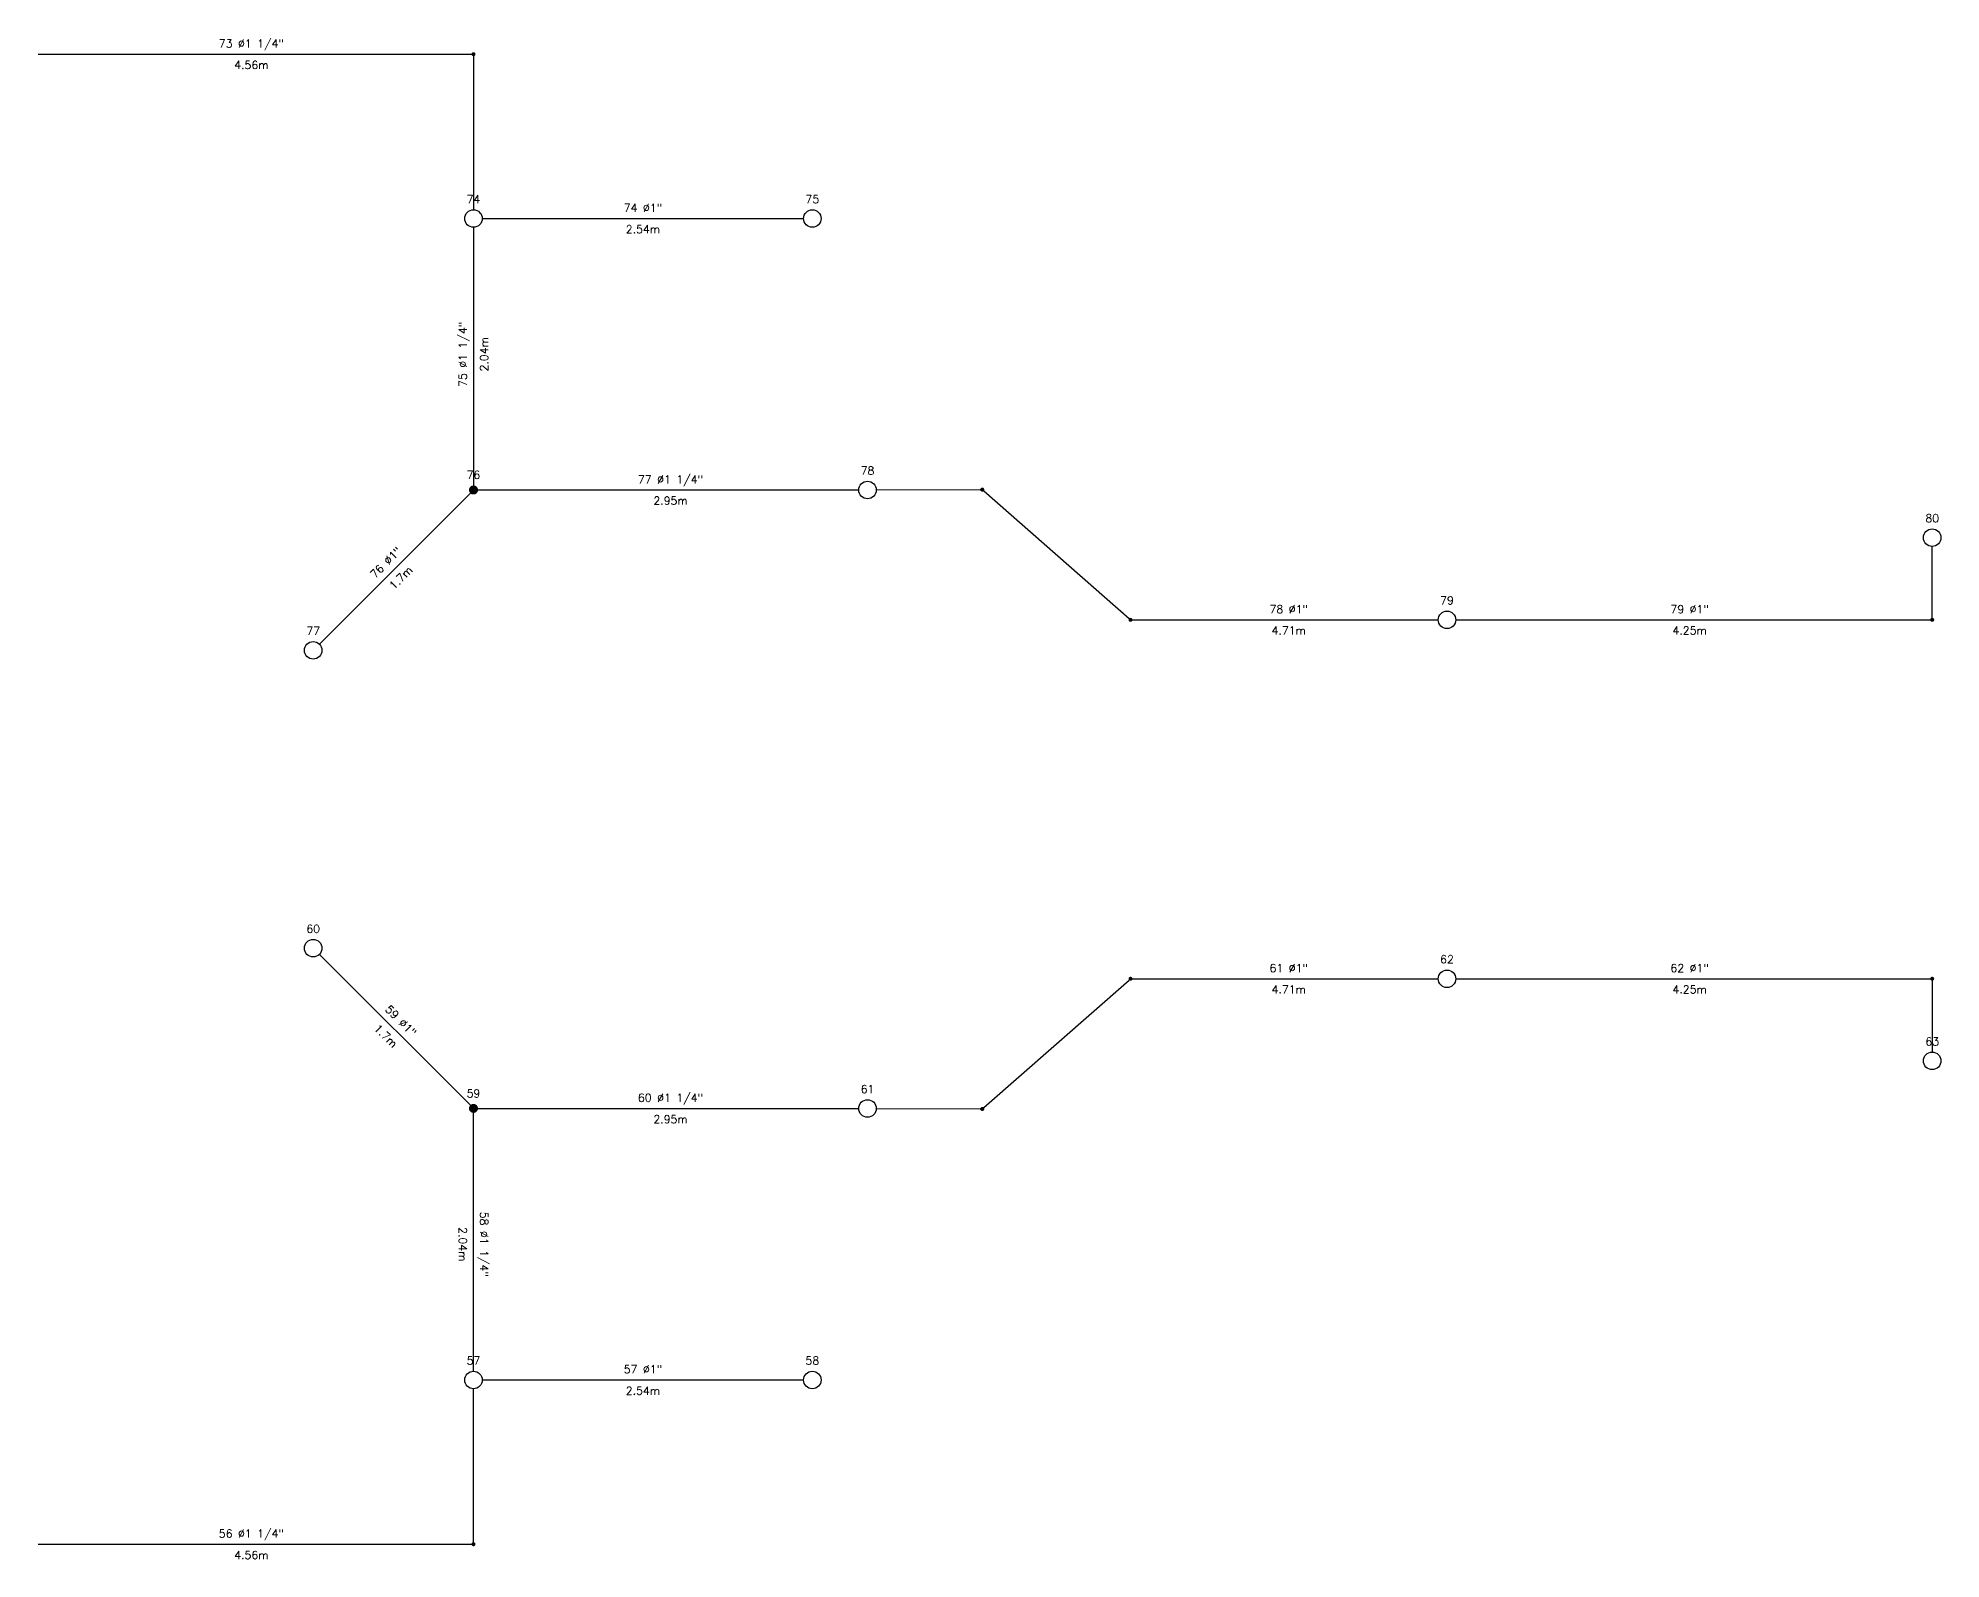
# Model space of a CAD drawing. Header units: metres. Extents: x -63.6 to 24.5, y -61.1 to 26.1.
# Drawn here: x -29.63 to -15.01, y -30.46 to -18.76 of the extents above; entities that cross this region are included whole.
import ezdxf
from ezdxf.enums import TextEntityAlignment as Align

# ---------------------------------------------------------------- set-up
doc = ezdxf.new("R2010")
doc.units = ezdxf.units.M
doc.header["$LTSCALE"] = 12.7
doc.layers.get('0').update_dxf_attribs({"linetype": 'CONTINUOUS'})
for name, color, linetype in [('TEXTO_NUDOS', 7, 'CONTINUOUS'), ('TEXTO_RAMAS', 7, 'CONTINUOUS'), ('UNIFILAR', 7, 'CONTINUOUS')]:
    doc.layers.add(name, color=color, linetype=linetype)
doc.styles.add('ROMANS', font='Romans', dxfattribs={"height": 0.0635})

# ---------------------------------------------------------------- blocks, each defined once
blk = doc.blocks.new('NUDO_PASO_IPCI')
at = {"color": 0, "linetype": 'Continuous'}
for points in [[(-0.742494, 0.10584), (-0.749351, 0.031185), (-0.748721, -0.043781), (-0.749351, 0.031185)], [(-0.728219, 0.179437), (-0.742494, 0.10584), (-0.74061, -0.118309), (-0.748721, -0.043781)], [(-0.706667, 0.251241), (-0.728219, 0.179437), (-0.725099, -0.191656), (-0.74061, -0.118309)], [(-0.678054, 0.320535), (-0.706667, 0.251241), (-0.702343, -0.263087), (-0.725099, -0.191656)], [(-0.642667, 0.386626), (-0.678054, 0.320535), (-0.672569, -0.33189), (-0.702343, -0.263087)], [(-0.600858, 0.448854), (-0.642667, 0.386626), (-0.636075, -0.397377), (-0.672569, -0.33189)], [(-0.553045, 0.506597), (-0.600858, 0.448854), (-0.593226, -0.458893), (-0.636075, -0.397377)], [(-0.499707, 0.559279), (-0.553045, 0.506597), (-0.544449, -0.515825), (-0.593226, -0.458893)], [(-0.441376, 0.606372), (-0.499707, 0.559279), (-0.490233, -0.567602), (-0.544449, -0.515825)], [(-0.378635, 0.647407), (-0.441376, 0.606372), (-0.431118, -0.613708), (-0.490233, -0.567602)], [(-0.31211, 0.681973), (-0.378635, 0.647407), (-0.367696, -0.653682), (-0.431118, -0.613708)], [(-0.242467, 0.709725), (-0.31211, 0.681973), (-0.300599, -0.687124), (-0.367696, -0.653682)], [(-0.170402, 0.730386), (-0.242467, 0.709725), (-0.2305, -0.713702), (-0.300599, -0.687124)], [(-0.096633, 0.743749), (-0.170402, 0.730386), (-0.158097, -0.733148), (-0.2305, -0.713702)], [(-0.0219, 0.74968), (-0.096633, 0.743749), (-0.084114, -0.745268), (-0.158097, -0.733148)], [(0.053053, 0.748121), (-0.0219, 0.74968), (-0.009291, -0.749942), (-0.084114, -0.745268)], [(0.127475, 0.739087), (0.053053, 0.748121), (0.065624, -0.747123), (-0.009291, -0.749942)], [(0.200624, 0.722669), (0.127475, 0.739087), (0.139884, -0.736839), (0.065624, -0.747123)], [(0.271768, 0.699029), (0.200624, 0.722669), (0.212747, -0.719193), (0.139884, -0.736839)], [(0.340197, 0.668406), (0.271768, 0.699029), (0.283483, -0.694361), (0.212747, -0.719193)], [(0.405227, 0.631103), (0.340197, 0.668406), (0.351388, -0.662591), (0.283483, -0.694361)], [(0.466207, 0.587495), (0.405227, 0.631103), (0.415781, -0.624201), (0.351388, -0.662591)], [(0.52253, 0.538017), (0.466207, 0.587495), (0.47602, -0.579573), (0.415781, -0.624201)], [(0.573632, 0.483163), (0.52253, 0.538017), (0.531502, -0.529155), (0.47602, -0.579573)], [(0.619002, 0.423482), (0.573632, 0.483163), (0.581674, -0.47345), (0.531502, -0.529155)], [(0.658187, 0.359569), (0.619002, 0.423482), (0.626035, -0.413014), (0.581674, -0.47345)], [(0.690796, 0.292064), (0.658187, 0.359569), (0.66414, -0.348452), (0.626035, -0.413014)], [(0.716502, 0.22164), (0.690796, 0.292064), (0.695609, -0.280407), (0.66414, -0.348452)], [(0.73505, 0.149002), (0.716502, 0.22164), (0.720128, -0.209562), (0.695609, -0.280407)], [(0.746253, 0.074875), (0.73505, 0.149002), (0.737451, -0.136622), (0.720128, -0.209562)], [(0.75, 0), (0.746253, 0.074875), (0.747407, -0.062317), (0.737451, -0.136622)]]:
    blk.add_solid(points, dxfattribs=at)
blk = doc.blocks.new('NUDO_DERIVACION_IPCI')
at = {"color": 0, "linetype": 'Continuous'}
for points in [[(-0.742494, 0.10584), (-0.749351, 0.031185), (-0.748721, -0.043781), (-0.749351, 0.031185)], [(-0.728219, 0.179437), (-0.742494, 0.10584), (-0.74061, -0.118309), (-0.748721, -0.043781)], [(-0.706667, 0.251241), (-0.728219, 0.179437), (-0.725099, -0.191656), (-0.74061, -0.118309)], [(-0.678054, 0.320535), (-0.706667, 0.251241), (-0.702343, -0.263087), (-0.725099, -0.191656)], [(-0.642667, 0.386626), (-0.678054, 0.320535), (-0.672569, -0.33189), (-0.702343, -0.263087)], [(-0.600858, 0.448854), (-0.642667, 0.386626), (-0.636075, -0.397377), (-0.672569, -0.33189)], [(-0.553045, 0.506597), (-0.600858, 0.448854), (-0.593226, -0.458893), (-0.636075, -0.397377)], [(-0.499707, 0.559279), (-0.553045, 0.506597), (-0.544449, -0.515825), (-0.593226, -0.458893)], [(-0.441376, 0.606372), (-0.499707, 0.559279), (-0.490233, -0.567602), (-0.544449, -0.515825)], [(-0.378635, 0.647407), (-0.441376, 0.606372), (-0.431118, -0.613708), (-0.490233, -0.567602)], [(-0.31211, 0.681973), (-0.378635, 0.647407), (-0.367696, -0.653682), (-0.431118, -0.613708)], [(-0.242467, 0.709725), (-0.31211, 0.681973), (-0.300599, -0.687124), (-0.367696, -0.653682)], [(-0.170402, 0.730386), (-0.242467, 0.709725), (-0.2305, -0.713702), (-0.300599, -0.687124)], [(-0.096633, 0.743749), (-0.170402, 0.730386), (-0.158097, -0.733148), (-0.2305, -0.713702)], [(-0.0219, 0.74968), (-0.096633, 0.743749), (-0.084114, -0.745268), (-0.158097, -0.733148)], [(0.053053, 0.748121), (-0.0219, 0.74968), (-0.009291, -0.749942), (-0.084114, -0.745268)], [(0.127475, 0.739087), (0.053053, 0.748121), (0.065624, -0.747123), (-0.009291, -0.749942)], [(0.200624, 0.722669), (0.127475, 0.739087), (0.139884, -0.736839), (0.065624, -0.747123)], [(0.271768, 0.699029), (0.200624, 0.722669), (0.212747, -0.719193), (0.139884, -0.736839)], [(0.340197, 0.668406), (0.271768, 0.699029), (0.283483, -0.694361), (0.212747, -0.719193)], [(0.405227, 0.631103), (0.340197, 0.668406), (0.351388, -0.662591), (0.283483, -0.694361)], [(0.466207, 0.587495), (0.405227, 0.631103), (0.415781, -0.624201), (0.351388, -0.662591)], [(0.52253, 0.538017), (0.466207, 0.587495), (0.47602, -0.579573), (0.415781, -0.624201)], [(0.573632, 0.483163), (0.52253, 0.538017), (0.531502, -0.529155), (0.47602, -0.579573)], [(0.619002, 0.423482), (0.573632, 0.483163), (0.581674, -0.47345), (0.531502, -0.529155)], [(0.658187, 0.359569), (0.619002, 0.423482), (0.626035, -0.413014), (0.581674, -0.47345)], [(0.690796, 0.292064), (0.658187, 0.359569), (0.66414, -0.348452), (0.626035, -0.413014)], [(0.716502, 0.22164), (0.690796, 0.292064), (0.695609, -0.280407), (0.66414, -0.348452)], [(0.73505, 0.149002), (0.716502, 0.22164), (0.720128, -0.209562), (0.695609, -0.280407)], [(0.746253, 0.074875), (0.73505, 0.149002), (0.737451, -0.136622), (0.720128, -0.209562)], [(0.75, 0), (0.746253, 0.074875), (0.747407, -0.062317), (0.737451, -0.136622)]]:
    blk.add_solid(points, dxfattribs=at)
blk = doc.blocks.new('ROCIADOR_AUTOMATICO_IPCI')
at = {"color": 0, "linetype": 'Continuous'}
blk.add_circle((-0.004736, -0.005671), 1.5, dxfattribs=at)

msp = doc.modelspace()

# ---------------------------------------------------------------- linework, layer by layer
at = {"layer": 'UNIFILAR', "color": 94, "linetype": 'Continuous'}
for p, q in [((-29.632, -18.889, 2.562), (-26.301, -18.889, 2.562)), ((-26.286, -18.905, 2.562), (-26.286, -20.085, 2.562)), ((-26.218, -20.152, 2.562), (-23.75, -20.152, 2.562)), ((-26.286, -20.22, 2.562), (-26.286, -22.205, 2.562)), ((-26.31, -22.264, 2.562), (-27.47, -23.424, 2.562)), ((-26.251, -22.239, 2.562), (-23.325, -22.239, 2.562)), ((-23.191, -22.239, 2.562), (-22.392, -22.236, 2.562)), ((-22.365, -22.246, 2.562), (-21.248, -23.227, 2.562)), ((-15.076, -23.221, 2.562), (-15.076, -22.673, 2.562)), ((-21.221, -23.237, 2.562), (-18.872, -23.237, 2.562)), ((-18.737, -23.237, 2.562), (-15.091, -23.237, 2.562)), ((-26.31, -26.969, 2.562), (-27.47, -25.809, 2.562)), ((-22.365, -26.987, 2.562), (-21.248, -26.006, 2.562)), ((-21.221, -25.996, 2.562), (-18.872, -25.996, 2.562)), ((-18.737, -25.996, 2.562), (-15.091, -25.996, 2.562)), ((-15.076, -26.011, 2.562), (-15.076, -26.56, 2.562)), ((-26.286, -29.013, 2.562), (-26.286, -27.028, 2.562)), ((-26.251, -26.993, 2.562), (-23.325, -26.993, 2.562)), ((-23.191, -26.994, 2.562), (-22.392, -26.997, 2.562)), ((-26.218, -29.08, 2.562), (-23.75, -29.08, 2.562)), ((-26.286, -30.328, 2.562), (-26.286, -29.148, 2.562)), ((-29.632, -30.343, 2.562), (-26.301, -30.343, 2.562))]:
    msp.add_line(p, q, dxfattribs=at)

# ---------------------------------------------------------------- block references
at = {"layer": 'UNIFILAR', "color": 94, "linetype": 'Continuous', "zscale": 1.024943720238734}
for name, p, xscale, yscale in [('NUDO_PASO_IPCI', (-26.286, -18.889, 2.562), 0.02049887440477468, 0.02049887440477468), ('ROCIADOR_AUTOMATICO_IPCI', (-26.286, -20.152, 2.562), 0.0448412877604446, 0.0448412877604446), ('ROCIADOR_AUTOMATICO_IPCI', (-23.682, -20.152, 2.562), 0.0448412877604446, 0.0448412877604446), ('NUDO_DERIVACION_IPCI', (-26.286, -22.239, 2.562), 0.04612246741074302, 0.04612246741074302), ('ROCIADOR_AUTOMATICO_IPCI', (-23.258, -22.239, 2.562), 0.0448412877604446, 0.0448412877604446), ('NUDO_PASO_IPCI', (-22.376, -22.236, 2.562), 0.02049887440477468, 0.02049887440477468), ('ROCIADOR_AUTOMATICO_IPCI', (-15.076, -22.605, 2.562), 0.0448412877604446, 0.0448412877604446), ('NUDO_PASO_IPCI', (-21.237, -23.237, 2.562), 0.02049887440477468, 0.02049887440477468), ('ROCIADOR_AUTOMATICO_IPCI', (-18.805, -23.237, 2.562), 0.0448412877604446, 0.0448412877604446), ('NUDO_PASO_IPCI', (-15.076, -23.237, 2.562), 0.02049887440477468, 0.02049887440477468), ('ROCIADOR_AUTOMATICO_IPCI', (-27.518, -23.471, 2.562), 0.0448412877604446, 0.0448412877604446), ('ROCIADOR_AUTOMATICO_IPCI', (-27.518, -25.761, 2.562), 0.0448412877604446, 0.0448412877604446), ('NUDO_PASO_IPCI', (-21.237, -25.996, 2.562), 0.02049887440477468, 0.02049887440477468), ('ROCIADOR_AUTOMATICO_IPCI', (-18.805, -25.996, 2.562), 0.0448412877604446, 0.0448412877604446), ('NUDO_PASO_IPCI', (-15.076, -25.996, 2.562), 0.02049887440477468, 0.02049887440477468), ('ROCIADOR_AUTOMATICO_IPCI', (-15.076, -26.627, 2.562), 0.0448412877604446, 0.0448412877604446), ('NUDO_DERIVACION_IPCI', (-26.286, -26.993, 2.562), 0.04612246741074302, 0.04612246741074302), ('ROCIADOR_AUTOMATICO_IPCI', (-23.258, -26.993, 2.562), 0.0448412877604446, 0.0448412877604446), ('NUDO_PASO_IPCI', (-22.376, -26.997, 2.562), 0.02049887440477468, 0.02049887440477468), ('ROCIADOR_AUTOMATICO_IPCI', (-26.286, -29.08, 2.562), 0.0448412877604446, 0.0448412877604446), ('ROCIADOR_AUTOMATICO_IPCI', (-23.682, -29.08, 2.562), 0.0448412877604446, 0.0448412877604446), ('NUDO_PASO_IPCI', (-26.286, -30.343, 2.562), 0.02049887440477468, 0.02049887440477468)]:
    msp.add_blockref(name, p, dxfattribs=dict(at, xscale=xscale, yscale=yscale))

# ---------------------------------------------------------------- texts
at = {"layer": 'TEXTO_NUDOS', "color": 94, "linetype": 'Continuous', "style": 'ROMANS'}
for s, p in [('74', (-26.286, -20.034, 2.562)), ('75', (-23.682, -20.034, 2.562)), ('78', (-23.258, -22.121, 2.562)), ('76', (-26.286, -22.153, 2.562)), ('80', (-15.076, -22.487, 2.562)), ('79', (-18.805, -23.118, 2.562)), ('77', (-27.518, -23.353, 2.562)), ('60', (-27.518, -25.643, 2.562)), ('62', (-18.805, -25.877, 2.562)), ('63', (-15.076, -26.509, 2.562)), ('59', (-26.286, -26.908, 2.562)), ('61', (-23.258, -26.875, 2.562)), ('57', (-26.286, -28.962, 2.562)), ('58', (-23.682, -28.962, 2.562))]:
    msp.add_text(s, height=0.0615, dxfattribs=at).set_placement(p, align=Align.CENTER)
at = {"layer": 'TEXTO_RAMAS', "color": 94, "linetype": 'Continuous', "style": 'ROMANS'}
for s, p in [('73 Ø1 1/4"', (-27.993, -18.838, 2.562)), ('74 Ø1"', (-24.984, -20.101, 2.562)), ('77 Ø1 1/4"', (-24.772, -22.188, 2.562)), ('78 Ø1"', (-20.021, -23.186, 2.562)), ('79 Ø1"', (-16.94, -23.186, 2.562)), ('61 Ø1"', (-20.021, -25.945, 2.562)), ('62 Ø1"', (-16.94, -25.945, 2.562)), ('60 Ø1 1/4"', (-24.772, -26.942, 2.562)), ('57 Ø1"', (-24.984, -29.029, 2.562)), ('56 Ø1 1/4"', (-27.993, -30.292, 2.562))]:
    msp.add_text(s, height=0.0615, dxfattribs=at).set_placement(p, align=Align.CENTER)
for s, p in [('4.56m', (-27.993, -18.941, 2.562)), ('2.54m', (-24.984, -20.204, 2.562)), ('2.95m', (-24.772, -22.29, 2.562)), ('4.71m', (-20.021, -23.288, 2.562)), ('4.25m', (-16.94, -23.288, 2.562)), ('4.71m', (-20.021, -26.047, 2.562)), ('4.25m', (-16.94, -26.047, 2.562)), ('2.95m', (-24.772, -27.045, 2.562)), ('2.54m', (-24.984, -29.132, 2.562)), ('4.56m', (-27.993, -30.395, 2.562))]:
    msp.add_text(s, height=0.0615, dxfattribs=at).set_placement(p, align=Align.TOP_CENTER)
for s, rotation, p in [('75 Ø1 1/4"', 89.9948, (-26.337, -21.196, 2.562)), ('76 Ø1"', 45, (-26.938, -22.819, 2.562)), ('59 Ø1"', 315, (-26.866, -26.341, 2.562)), ('58 Ø1 1/4"', 270.0052, (-26.235, -28.037, 2.562))]:
    msp.add_text(s, height=0.0615, rotation=rotation, dxfattribs=at).set_placement(p, align=Align.CENTER)
for s, rotation, p in [('2.04m', 89.9948, (-26.235, -21.196, 2.562)), ('1.7m', 45, (-26.866, -22.892, 2.562)), ('1.7m', 315, (-26.938, -26.414, 2.562)), ('2.04m', 270.0052, (-26.337, -28.037, 2.562))]:
    msp.add_text(s, height=0.0615, rotation=rotation, dxfattribs=at).set_placement(p, align=Align.TOP_CENTER)

doc.saveas('drawing.dxf')
